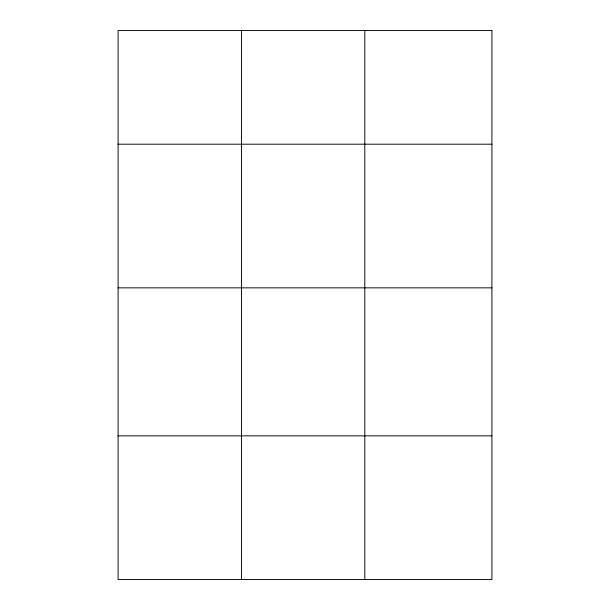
<?xml version="1.0" encoding="UTF-8"?>
<svg xmlns="http://www.w3.org/2000/svg" width="610" height="610" viewBox="0 0 610 610"><rect width="100%" height="100%" fill="white"/><g stroke="black" fill="none" stroke-linecap="round" stroke-linejoin="round"><path stroke-width="0.91" d="M118.088 144.196L491.912 144.196M118.088 287.851L491.912 287.851M118.088 435.853L491.912 435.853M364.81 30.5L364.81 579.5M241.453 30.5L241.453 579.5M491.912 30.5L118.088 30.5L118.088 579.5L491.912 579.5L491.912 30.5"/></g></svg>
